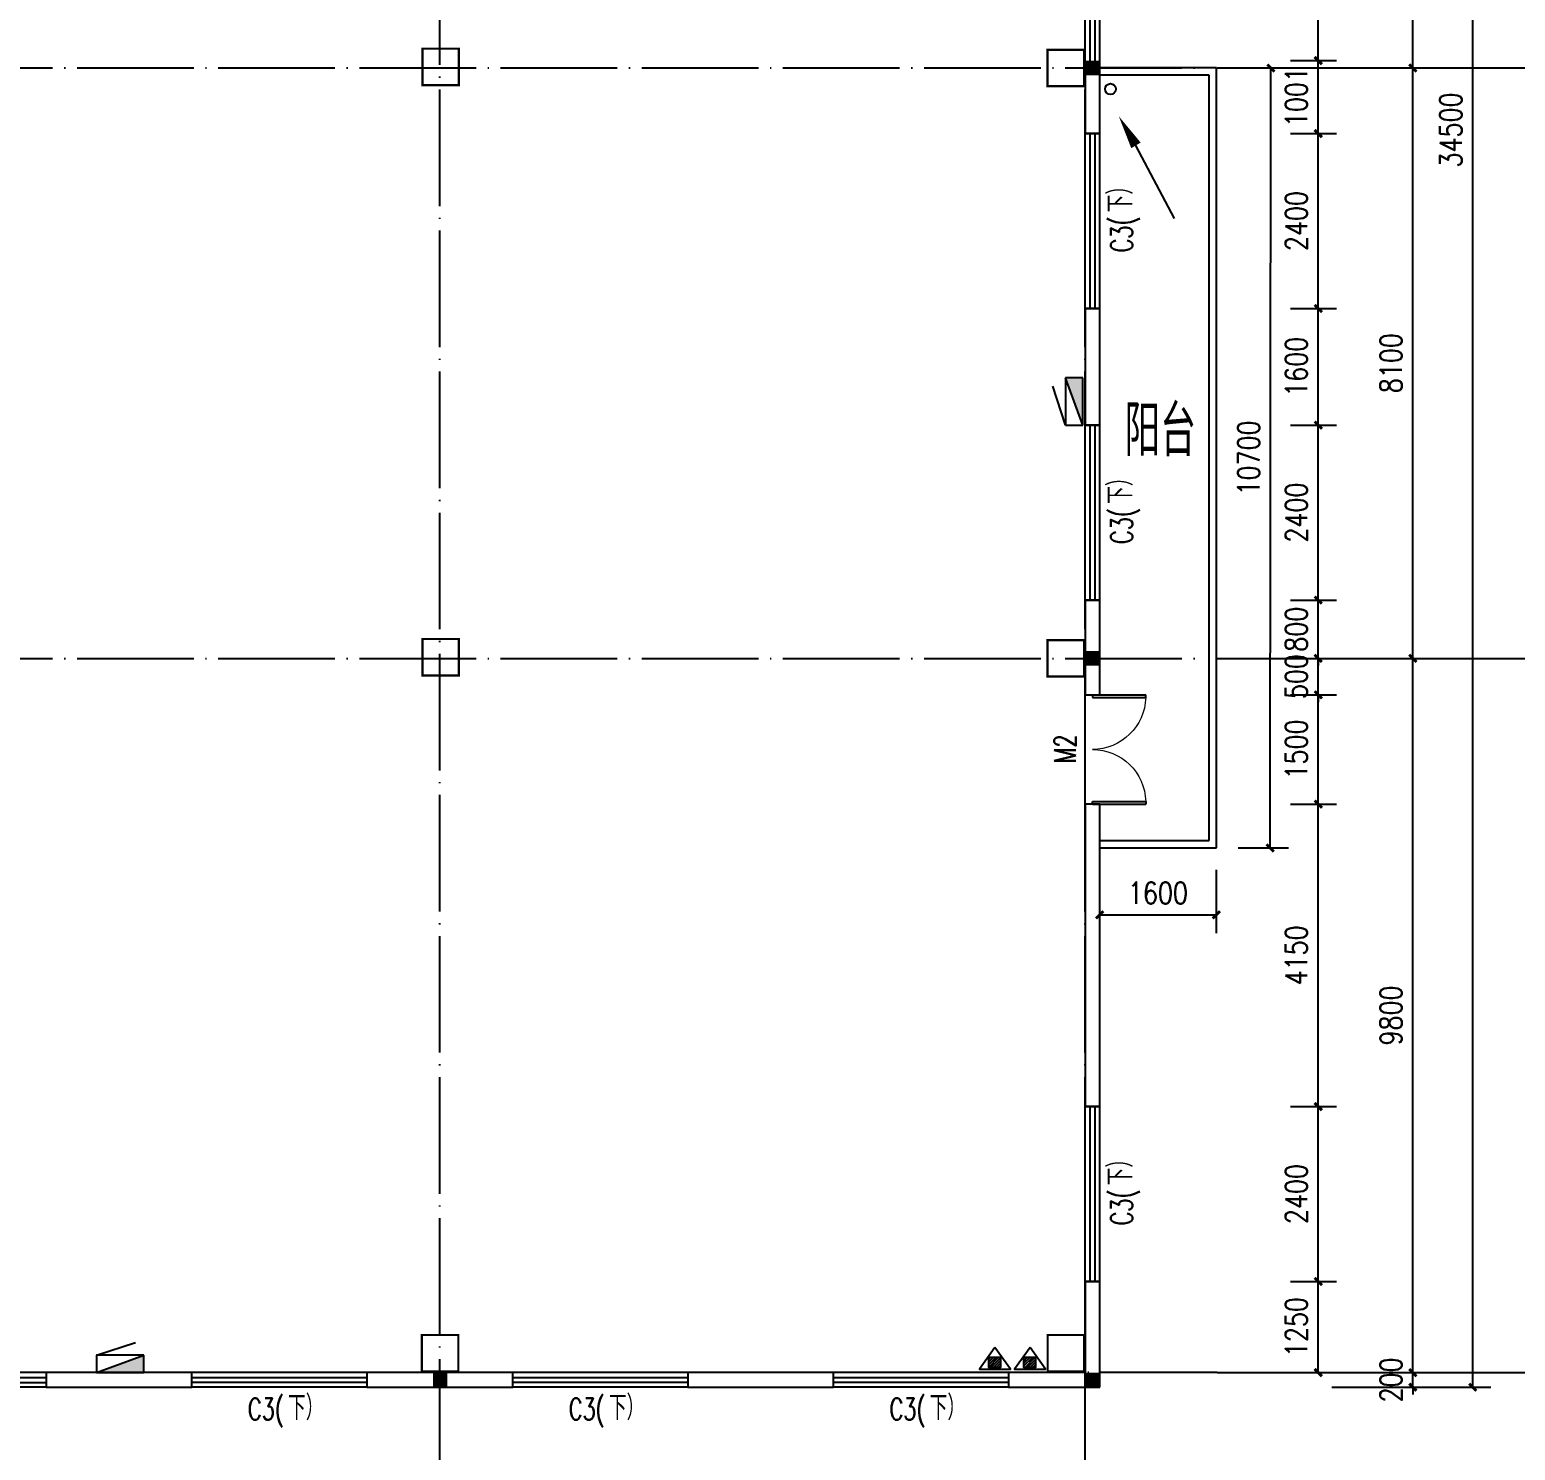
# Model space of a CAD drawing. Header units: millimetres. Extents: x 591771 to 1936534, y -622016 to 355666.
# Drawn here: x 646062 to 666436, y 112572 to 132063 of the extents above; entities that cross this region are included whole.
import ezdxf

# ---------------------------------------------------------------- set-up
doc = ezdxf.new("R2010")
doc.units = ezdxf.units.MM
doc.header["$LTSCALE"] = 80
doc.linetypes.add('DOTE', pattern=[2.42, 2, -0.2, 0.02, -0.2])
for name, color, linetype in [('\\M+5BDA8-\\M+5B3DF\\M+5B4E7', 3, 'Continuous'), ('\\M+5BDA8-\\M+5B4B0', 4, 'Continuous'), ('\\M+5BDA8-\\M+5C3C5', 4, 'Continuous'), ('\\M+5BDA8-\\M+5C3C5\\M+5B4B0\\M+5B1E0\\M+5BAC5', 7, 'Continuous'), ('\\M+5BDA8-\\M+5C7BD-\\M+5D7A9', 31, 'Continuous'), ('\\M+5BDA8-\\M+5D6E1', 17, 'DOTE'), ('\\M+5BDA8-\\M+5D6E1-\\M+5B1EA\\M+5D7A2', 3, 'Continuous'), ('\\M+5C1A2\\M+5C3E6\\M+5CFDF\\M+5CCF51', 7, 'Continuous'), ('\\M+5C1A2\\M+5C3E6\\M+5CFF4\\M+5CCF53', 252, 'Continuous'), ('DIM_LEAD', 3, 'Continuous'), ('EQUIP_\\M+5CFFB\\M+5BBF0\\M+5CBA8', 7, 'Continuous'), ('MHQ', 2, 'Continuous'), ('PUB_TEXT', 7, 'Continuous'), ('WALL', 31, 'Continuous')]:
    doc.layers.add(name, color=color, linetype=linetype)
doc.styles.add('_HZTXT', font='txt.shx', dxfattribs={"width": 0.8, "bigfont": 'hztxt.shx'})
doc.styles.add('A-WIN-LABEL', font='SIMPLEX', dxfattribs={"bigfont": 'GBCBIG'})
doc.styles.add('DIM_FONT', font='SIMPLEX.shx', dxfattribs={"width": 0.8})
doc.dimstyles.new('DIMN', dxfattribs={"dimtxt": 300, "dimasz": 100, "dimexe": 250, "dimexo": 300, "dimgap": 150, "dimtad": 1, "dimdec": 0, "dimzin": 0, "dimdsep": 46, "dimtxsty": 'DIM_FONT', "dimblk": 'ARCHTICK', "dimcen": 0.09, "dimclrt": 7, "dimazin": 2, "dimtfac": 1, "dimtdec": 0, "dimtix": 1, "dimtmove": 2, "dimatfit": 3, "dimldrblk": 'ARCHTICK', "dimfxl": 0, "dimtolj": 1, "dimtzin": 0, "dimarcsym": 0})

# ---------------------------------------------------------------- blocks, each defined once
blk = doc.blocks.new('A$C0A5937B2')
at = {"layer": 'MHQ'}
h = blk.add_hatch(dxfattribs=at)
h.set_pattern_fill('ANSI31', color=256, scale=10, style=0)
h.set_pattern_definition([(45, (9411.13, -1370.382), (-22.45064, 22.45064), [])])
h.paths.add_polyline_path([(363, 204), (162, 204), (162, 27), (363, 27)])
for points in [[(266, 371), (0, 0), (533, 0)], [(162, 204), (363, 204), (363, 27), (162, 27)]]:
    blk.add_lwpolyline(points, close=True, dxfattribs=at)
blk = doc.blocks.new('A$C152640FC')
at = {"layer": 'MHQ', "rotation": 270}
for p in [(0, 1135), (0, 533)]:
    blk.add_blockref('A$C0A5937B2', p, dxfattribs=at)
blk = doc.blocks.new('A$C56224EAA')
at = {"layer": 'MHQ', "xscale": 0.8, "yscale": 0.8, "zscale": 0.8, "rotation": 90}
blk.add_blockref('A$C152640FC', (908, 0), dxfattribs=at)
blk = doc.blocks.new('$TWTSYS$00000508')
for p, q in [((-0.5, 0.5), (0.324, 1.224)), ((-0.5, 0.5), (-0.5, -0.5)), ((-0.5, -0.5), (0.5, 0.5)), ((0.5, 0.5), (-0.5, 0.5)), ((0.5, -0.5), (0.5, 0.5)), ((-0.5, -0.5), (0.5, -0.5))]:
    blk.add_line(p, q)
blk.add_solid([(0.5, -0.5), (0.5, 0.5), (-0.5, -0.5)])
blk = doc.blocks.new('_ArchTick')
at = {"color": 0, "linetype": 'ByBlock', "const_width": 0.4}
blk.add_lwpolyline([(-0.5, -0.5), (0.5, 0.5)], dxfattribs=at)
blk = doc.blocks.new('*D375')
at = {"layer": '\\M+5BDA8-\\M+5B3DF\\M+5B4E7', "color": 0, "lineweight": -2, "transparency": 16777216}
for p, q in [((663353, 114888), (663984, 114888)), ((663734, 113638), (663734, 114888)), ((663353, 113638), (663984, 113638))]:
    blk.add_line(p, q, dxfattribs=at)
at = {"layer": 'Defpoints', "color": 0, "transparency": 16777216}
for p in [(663053, 114888), (663734, 114888), (663053, 113638)]:
    blk.add_point(p, dxfattribs=at)
at = {"layer": '\\M+5BDA8-\\M+5B3DF\\M+5B4E7', "color": 0, "lineweight": -2, "transparency": 16777216, "xscale": 100, "yscale": 100, "zscale": 100}
for p, rotation in [((663734, 114888), 90), ((663734, 113638), 270)]:
    blk.add_blockref('_ArchTick', p, dxfattribs=dict(at, rotation=rotation))
at = {"layer": '\\M+5BDA8-\\M+5B3DF\\M+5B4E7', "color": 7, "transparency": 16777216, "insert": (663434, 114263), "char_height": 300, "attachment_point": 5, "rotation": 90, "style": 'DIM_FONT'}
blk.add_mtext('\\A1;1250', dxfattribs=at)
blk = doc.blocks.new('*D376')
at = {"layer": '\\M+5BDA8-\\M+5B3DF\\M+5B4E7', "color": 0, "lineweight": -2, "transparency": 16777216}
for p, q in [((663353, 117288), (663984, 117288)), ((663734, 114888), (663734, 117288)), ((663353, 114888), (663984, 114888))]:
    blk.add_line(p, q, dxfattribs=at)
at = {"layer": 'Defpoints', "color": 0, "transparency": 16777216}
for p in [(663053, 117288), (663734, 117288), (663053, 114888)]:
    blk.add_point(p, dxfattribs=at)
at = {"layer": '\\M+5BDA8-\\M+5B3DF\\M+5B4E7', "color": 0, "lineweight": -2, "transparency": 16777216, "xscale": 100, "yscale": 100, "zscale": 100}
for p, rotation in [((663734, 117288), 90), ((663734, 114888), 270)]:
    blk.add_blockref('_ArchTick', p, dxfattribs=dict(at, rotation=rotation))
at = {"layer": '\\M+5BDA8-\\M+5B3DF\\M+5B4E7', "color": 7, "transparency": 16777216, "insert": (663434, 116088), "char_height": 300, "attachment_point": 5, "rotation": 90, "style": 'DIM_FONT'}
blk.add_mtext('\\A1;2400', dxfattribs=at)
blk = doc.blocks.new('*D377')
at = {"layer": '\\M+5BDA8-\\M+5B3DF\\M+5B4E7', "color": 0, "lineweight": -2, "transparency": 16777216}
for p, q in [((663353, 121438), (663984, 121438)), ((663734, 117288), (663734, 121438)), ((663353, 117288), (663984, 117288))]:
    blk.add_line(p, q, dxfattribs=at)
at = {"layer": 'Defpoints', "color": 0, "transparency": 16777216}
for p in [(663053, 121438), (663734, 121438), (663053, 117288)]:
    blk.add_point(p, dxfattribs=at)
at = {"layer": '\\M+5BDA8-\\M+5B3DF\\M+5B4E7', "color": 0, "lineweight": -2, "transparency": 16777216, "xscale": 100, "yscale": 100, "zscale": 100}
for p, rotation in [((663734, 121438), 90), ((663734, 117288), 270)]:
    blk.add_blockref('_ArchTick', p, dxfattribs=dict(at, rotation=rotation))
at = {"layer": '\\M+5BDA8-\\M+5B3DF\\M+5B4E7', "color": 7, "transparency": 16777216, "insert": (663434, 119363), "char_height": 300, "attachment_point": 5, "rotation": 90, "style": 'DIM_FONT'}
blk.add_mtext('\\A1;4150', dxfattribs=at)
blk = doc.blocks.new('*D378')
at = {"layer": '\\M+5BDA8-\\M+5B3DF\\M+5B4E7', "color": 0, "lineweight": -2, "transparency": 16777216}
for p, q in [((663353, 122938), (663984, 122938)), ((663734, 121438), (663734, 122938)), ((663353, 121438), (663984, 121438))]:
    blk.add_line(p, q, dxfattribs=at)
at = {"layer": 'Defpoints', "color": 0, "transparency": 16777216}
for p in [(663053, 122938), (663734, 122938), (663053, 121438)]:
    blk.add_point(p, dxfattribs=at)
at = {"layer": '\\M+5BDA8-\\M+5B3DF\\M+5B4E7', "color": 0, "lineweight": -2, "transparency": 16777216, "xscale": 100, "yscale": 100, "zscale": 100}
for p, rotation in [((663734, 122938), 90), ((663734, 121438), 270)]:
    blk.add_blockref('_ArchTick', p, dxfattribs=dict(at, rotation=rotation))
at = {"layer": '\\M+5BDA8-\\M+5B3DF\\M+5B4E7', "color": 7, "transparency": 16777216, "insert": (663434, 122188), "char_height": 300, "attachment_point": 5, "rotation": 90, "style": 'DIM_FONT'}
blk.add_mtext('\\A1;1500', dxfattribs=at)
blk = doc.blocks.new('*D379')
at = {"layer": '\\M+5BDA8-\\M+5B3DF\\M+5B4E7', "color": 0, "lineweight": -2, "transparency": 16777216}
for p, q in [((663734, 123438), (663734, 123538)), ((663353, 123438), (663984, 123438)), ((663734, 122938), (663734, 123438)), ((663353, 122938), (663984, 122938)), ((663734, 122938), (663734, 122838))]:
    blk.add_line(p, q, dxfattribs=at)
at = {"layer": 'Defpoints', "color": 0, "transparency": 16777216}
for p in [(663053, 123438), (663734, 123438), (663053, 122938)]:
    blk.add_point(p, dxfattribs=at)
at = {"layer": '\\M+5BDA8-\\M+5B3DF\\M+5B4E7', "color": 0, "lineweight": -2, "transparency": 16777216, "xscale": 100, "yscale": 100, "zscale": 100}
for p, rotation in [((663734, 123438), 270), ((663734, 122938), 90)]:
    blk.add_blockref('_ArchTick', p, dxfattribs=dict(at, rotation=rotation))
at = {"layer": '\\M+5BDA8-\\M+5B3DF\\M+5B4E7', "color": 7, "transparency": 16777216, "insert": (663434, 123188), "char_height": 300, "attachment_point": 5, "rotation": 90, "style": 'DIM_FONT'}
blk.add_mtext('\\A1;500', dxfattribs=at)
blk = doc.blocks.new('*D380')
at = {"layer": '\\M+5BDA8-\\M+5B3DF\\M+5B4E7', "color": 0, "lineweight": -2, "transparency": 16777216}
for p, q in [((663734, 124238), (663734, 124338)), ((663353, 124238), (663984, 124238)), ((663734, 123438), (663734, 124238)), ((663353, 123438), (663984, 123438)), ((663734, 123438), (663734, 123338))]:
    blk.add_line(p, q, dxfattribs=at)
at = {"layer": 'Defpoints', "color": 0, "transparency": 16777216}
for p in [(663053, 124238), (663734, 124238), (663053, 123438)]:
    blk.add_point(p, dxfattribs=at)
at = {"layer": '\\M+5BDA8-\\M+5B3DF\\M+5B4E7', "color": 0, "lineweight": -2, "transparency": 16777216, "xscale": 100, "yscale": 100, "zscale": 100}
for p, rotation in [((663734, 124238), 270), ((663734, 123438), 90)]:
    blk.add_blockref('_ArchTick', p, dxfattribs=dict(at, rotation=rotation))
at = {"layer": '\\M+5BDA8-\\M+5B3DF\\M+5B4E7', "color": 7, "transparency": 16777216, "insert": (663434, 123838), "char_height": 300, "attachment_point": 5, "rotation": 90, "style": 'DIM_FONT'}
blk.add_mtext('\\A1;800', dxfattribs=at)
blk = doc.blocks.new('*D381')
at = {"layer": '\\M+5BDA8-\\M+5B3DF\\M+5B4E7', "color": 0, "lineweight": -2, "transparency": 16777216}
for p, q in [((663353, 126638), (663984, 126638)), ((663734, 124238), (663734, 126638)), ((663353, 124238), (663984, 124238))]:
    blk.add_line(p, q, dxfattribs=at)
at = {"layer": 'Defpoints', "color": 0, "transparency": 16777216}
for p in [(663053, 126638), (663734, 126638), (663053, 124238)]:
    blk.add_point(p, dxfattribs=at)
at = {"layer": '\\M+5BDA8-\\M+5B3DF\\M+5B4E7', "color": 0, "lineweight": -2, "transparency": 16777216, "xscale": 100, "yscale": 100, "zscale": 100}
for p, rotation in [((663734, 126638), 90), ((663734, 124238), 270)]:
    blk.add_blockref('_ArchTick', p, dxfattribs=dict(at, rotation=rotation))
at = {"layer": '\\M+5BDA8-\\M+5B3DF\\M+5B4E7', "color": 7, "transparency": 16777216, "insert": (663434, 125438), "char_height": 300, "attachment_point": 5, "rotation": 90, "style": 'DIM_FONT'}
blk.add_mtext('\\A1;2400', dxfattribs=at)
blk = doc.blocks.new('*D382')
at = {"layer": '\\M+5BDA8-\\M+5B3DF\\M+5B4E7', "color": 0, "lineweight": -2, "transparency": 16777216}
for p, q in [((663353, 128238), (663984, 128238)), ((663734, 126638), (663734, 128238)), ((663353, 126638), (663984, 126638))]:
    blk.add_line(p, q, dxfattribs=at)
at = {"layer": 'Defpoints', "color": 0, "transparency": 16777216}
for p in [(663053, 128238), (663734, 128238), (663053, 126638)]:
    blk.add_point(p, dxfattribs=at)
at = {"layer": '\\M+5BDA8-\\M+5B3DF\\M+5B4E7', "color": 0, "lineweight": -2, "transparency": 16777216, "xscale": 100, "yscale": 100, "zscale": 100}
for p, rotation in [((663734, 128238), 90), ((663734, 126638), 270)]:
    blk.add_blockref('_ArchTick', p, dxfattribs=dict(at, rotation=rotation))
at = {"layer": '\\M+5BDA8-\\M+5B3DF\\M+5B4E7', "color": 7, "transparency": 16777216, "insert": (663434, 127438), "char_height": 300, "attachment_point": 5, "rotation": 90, "style": 'DIM_FONT'}
blk.add_mtext('\\A1;1600', dxfattribs=at)
blk = doc.blocks.new('*D383')
at = {"layer": '\\M+5BDA8-\\M+5B3DF\\M+5B4E7', "color": 0, "lineweight": -2, "transparency": 16777216}
for p, q in [((663353, 130638), (663984, 130638)), ((663734, 128238), (663734, 130638)), ((663353, 128238), (663984, 128238))]:
    blk.add_line(p, q, dxfattribs=at)
at = {"layer": 'Defpoints', "color": 0, "transparency": 16777216}
for p in [(663053, 130638), (663734, 130638), (663053, 128238)]:
    blk.add_point(p, dxfattribs=at)
at = {"layer": '\\M+5BDA8-\\M+5B3DF\\M+5B4E7', "color": 0, "lineweight": -2, "transparency": 16777216, "xscale": 100, "yscale": 100, "zscale": 100}
for p, rotation in [((663734, 130638), 90), ((663734, 128238), 270)]:
    blk.add_blockref('_ArchTick', p, dxfattribs=dict(at, rotation=rotation))
at = {"layer": '\\M+5BDA8-\\M+5B3DF\\M+5B4E7', "color": 7, "transparency": 16777216, "insert": (663434, 129438), "char_height": 300, "attachment_point": 5, "rotation": 90, "style": 'DIM_FONT'}
blk.add_mtext('\\A1;2400', dxfattribs=at)
blk = doc.blocks.new('*D384')
at = {"layer": '\\M+5BDA8-\\M+5B3DF\\M+5B4E7', "color": 0, "lineweight": -2, "transparency": 16777216}
for p, q in [((663353, 131639), (663984, 131639)), ((663734, 130638), (663734, 131639)), ((663353, 130638), (663984, 130638))]:
    blk.add_line(p, q, dxfattribs=at)
at = {"layer": 'Defpoints', "color": 0, "transparency": 16777216}
for p in [(663053, 131639), (663734, 131639), (663053, 130638)]:
    blk.add_point(p, dxfattribs=at)
at = {"layer": '\\M+5BDA8-\\M+5B3DF\\M+5B4E7', "color": 0, "lineweight": -2, "transparency": 16777216, "xscale": 100, "yscale": 100, "zscale": 100}
for p, rotation in [((663734, 131639), 90), ((663734, 130638), 270)]:
    blk.add_blockref('_ArchTick', p, dxfattribs=dict(at, rotation=rotation))
at = {"layer": '\\M+5BDA8-\\M+5B3DF\\M+5B4E7', "color": 7, "transparency": 16777216, "insert": (663434, 131139), "char_height": 300, "attachment_point": 5, "rotation": 90, "style": 'DIM_FONT'}
blk.add_mtext('\\A1;1001', dxfattribs=at)
blk = doc.blocks.new('*D385')
at = {"layer": '\\M+5BDA8-\\M+5B3DF\\M+5B4E7', "color": 0, "lineweight": -2, "transparency": 16777216}
for p, q in [((663353, 133643), (663984, 133643)), ((663734, 131639), (663734, 133643)), ((663353, 131639), (663984, 131639))]:
    blk.add_line(p, q, dxfattribs=at)
at = {"layer": 'Defpoints', "color": 0, "transparency": 16777216}
for p in [(663053, 133643), (663734, 133643), (663053, 131639)]:
    blk.add_point(p, dxfattribs=at)
at = {"layer": '\\M+5BDA8-\\M+5B3DF\\M+5B4E7', "color": 0, "lineweight": -2, "transparency": 16777216, "xscale": 100, "yscale": 100, "zscale": 100}
for p, rotation in [((663734, 133643), 90), ((663734, 131639), 270)]:
    blk.add_blockref('_ArchTick', p, dxfattribs=dict(at, rotation=rotation))
at = {"layer": '\\M+5BDA8-\\M+5B3DF\\M+5B4E7', "color": 7, "transparency": 16777216, "insert": (663434, 132641), "char_height": 300, "attachment_point": 5, "rotation": 90, "style": 'DIM_FONT'}
blk.add_mtext('\\A1;2004', dxfattribs=at)
blk = doc.blocks.new('*D535')
at = {"layer": '\\M+5BDA8-\\M+5B3DF\\M+5B4E7', "color": 0, "lineweight": -2, "transparency": 16777216}
for p, q in [((662648, 131538), (663335, 131537)), ((663074, 120837), (663085, 131537)), ((662636, 120838), (663324, 120837))]:
    blk.add_line(p, q, dxfattribs=at)
at = {"layer": 'Defpoints', "color": 0, "transparency": 16777216}
for p in [(662348, 131538), (663085, 131537), (662336, 120838)]:
    blk.add_point(p, dxfattribs=at)
at = {"layer": '\\M+5BDA8-\\M+5B3DF\\M+5B4E7', "color": 0, "lineweight": -2, "transparency": 16777216, "xscale": 100, "yscale": 100, "zscale": 100}
for p, rotation in [((663085, 131537), 89.93900560212707), ((663074, 120837), 269.9390056021271)]:
    blk.add_blockref('_ArchTick', p, dxfattribs=dict(at, rotation=rotation))
at = {"layer": '\\M+5BDA8-\\M+5B3DF\\M+5B4E7', "color": 7, "transparency": 16777216, "insert": (662779, 126188), "char_height": 300, "attachment_point": 5, "rotation": 89.939, "style": 'DIM_FONT'}
blk.add_mtext('\\A1;10700', dxfattribs=at)
blk = doc.blocks.new('*D536')
at = {"layer": '\\M+5BDA8-\\M+5B3DF\\M+5B4E7', "color": 0, "lineweight": -2, "transparency": 16777216}
for p, q in [((660736, 120538), (660736, 119669)), ((662336, 120538), (662336, 119669)), ((660736, 119919), (662336, 119919))]:
    blk.add_line(p, q, dxfattribs=at)
at = {"layer": 'Defpoints', "color": 0, "transparency": 16777216}
for p in [(660736, 120838), (662336, 120838), (662336, 119919)]:
    blk.add_point(p, dxfattribs=at)
at = {"layer": '\\M+5BDA8-\\M+5B3DF\\M+5B4E7', "color": 0, "lineweight": -2, "transparency": 16777216, "xscale": 100, "yscale": 100, "zscale": 100, "rotation": 180}
blk.add_blockref('_ArchTick', (660736, 119919), dxfattribs=at)
at = {"layer": '\\M+5BDA8-\\M+5B3DF\\M+5B4E7', "color": 0, "lineweight": -2, "transparency": 16777216, "xscale": 100, "yscale": 100, "zscale": 100}
blk.add_blockref('_ArchTick', (662336, 119919), dxfattribs=at)
at = {"layer": '\\M+5BDA8-\\M+5B3DF\\M+5B4E7', "color": 7, "transparency": 16777216, "insert": (661536, 120219), "char_height": 300, "attachment_point": 5, "style": 'DIM_FONT'}
blk.add_mtext('\\A1;1600', dxfattribs=at)
blk = doc.blocks.new('*D575')
at = {"layer": '\\M+5BDA8-\\M+5B3DF\\M+5B4E7', "color": 0, "lineweight": -2, "transparency": 16777216}
for p, q in [((665031, 113638), (665031, 113738)), ((663918, 113638), (665281, 113638)), ((665031, 113438), (665031, 113638)), ((663918, 113438), (665281, 113438)), ((665031, 113438), (665031, 113338))]:
    blk.add_line(p, q, dxfattribs=at)
at = {"layer": 'Defpoints', "color": 0, "transparency": 16777216}
for p in [(663618, 113638), (665031, 113638), (663618, 113438)]:
    blk.add_point(p, dxfattribs=at)
at = {"layer": '\\M+5BDA8-\\M+5B3DF\\M+5B4E7', "color": 0, "lineweight": -2, "transparency": 16777216, "xscale": 100, "yscale": 100, "zscale": 100}
for p, rotation in [((665031, 113638), 270), ((665031, 113438), 90)]:
    blk.add_blockref('_ArchTick', p, dxfattribs=dict(at, rotation=rotation))
at = {"layer": '\\M+5BDA8-\\M+5B3DF\\M+5B4E7', "color": 7, "transparency": 16777216, "insert": (664731, 113538), "char_height": 300, "attachment_point": 5, "rotation": 90, "style": 'DIM_FONT'}
blk.add_mtext('\\A1;200', dxfattribs=at)
blk = doc.blocks.new('*D576')
at = {"layer": '\\M+5BDA8-\\M+5D6E1-\\M+5B1EA\\M+5D7A2', "color": 0, "lineweight": -2, "transparency": 16777216}
for p, q in [((664349, 147938), (666103, 147938)), ((665853, 113438), (665853, 147938)), ((664349, 113438), (666103, 113438))]:
    blk.add_line(p, q, dxfattribs=at)
at = {"layer": 'Defpoints', "color": 0, "transparency": 16777216}
for p in [(664049, 147938), (665853, 147938), (664049, 113438)]:
    blk.add_point(p, dxfattribs=at)
at = {"layer": '\\M+5BDA8-\\M+5D6E1-\\M+5B1EA\\M+5D7A2', "color": 0, "lineweight": -2, "transparency": 16777216, "xscale": 100, "yscale": 100, "zscale": 100}
for p, rotation in [((665853, 147938), 90), ((665853, 113438), 270)]:
    blk.add_blockref('_ArchTick', p, dxfattribs=dict(at, rotation=rotation))
at = {"layer": '\\M+5BDA8-\\M+5D6E1-\\M+5B1EA\\M+5D7A2', "color": 7, "transparency": 16777216, "insert": (665553, 130688), "char_height": 300, "attachment_point": 5, "rotation": 90, "style": 'DIM_FONT'}
blk.add_mtext('\\A1;34500', dxfattribs=at)
blk = doc.blocks.new('*D577')
at = {"layer": '\\M+5BDA8-\\M+5D6E1-\\M+5B1EA\\M+5D7A2', "color": 0, "lineweight": -2, "transparency": 16777216}
for p, q in [((662348, 123438), (665281, 123438)), ((665031, 113638), (665031, 123438)), ((662348, 113638), (665281, 113638))]:
    blk.add_line(p, q, dxfattribs=at)
at = {"layer": 'Defpoints', "color": 0, "transparency": 16777216}
for p in [(662048, 123438), (665031, 123438), (662048, 113638)]:
    blk.add_point(p, dxfattribs=at)
at = {"layer": '\\M+5BDA8-\\M+5D6E1-\\M+5B1EA\\M+5D7A2', "color": 0, "lineweight": -2, "transparency": 16777216, "xscale": 100, "yscale": 100, "zscale": 100}
for p, rotation in [((665031, 123438), 90), ((665031, 113638), 270)]:
    blk.add_blockref('_ArchTick', p, dxfattribs=dict(at, rotation=rotation))
at = {"layer": '\\M+5BDA8-\\M+5D6E1-\\M+5B1EA\\M+5D7A2', "color": 7, "transparency": 16777216, "insert": (664731, 118538), "char_height": 300, "attachment_point": 5, "rotation": 90, "style": 'DIM_FONT'}
blk.add_mtext('\\A1;9800', dxfattribs=at)
blk = doc.blocks.new('*D578')
at = {"layer": '\\M+5BDA8-\\M+5D6E1-\\M+5B1EA\\M+5D7A2', "color": 0, "lineweight": -2, "transparency": 16777216}
for p, q in [((662348, 131538), (665281, 131538)), ((665031, 123438), (665031, 131538)), ((662348, 123438), (665281, 123438))]:
    blk.add_line(p, q, dxfattribs=at)
at = {"layer": 'Defpoints', "color": 0, "transparency": 16777216}
for p in [(662048, 131538), (665031, 131538), (662048, 123438)]:
    blk.add_point(p, dxfattribs=at)
at = {"layer": '\\M+5BDA8-\\M+5D6E1-\\M+5B1EA\\M+5D7A2', "color": 0, "lineweight": -2, "transparency": 16777216, "xscale": 100, "yscale": 100, "zscale": 100}
for p, rotation in [((665031, 131538), 90), ((665031, 123438), 270)]:
    blk.add_blockref('_ArchTick', p, dxfattribs=dict(at, rotation=rotation))
at = {"layer": '\\M+5BDA8-\\M+5D6E1-\\M+5B1EA\\M+5D7A2', "color": 7, "transparency": 16777216, "insert": (664731, 127488), "char_height": 300, "attachment_point": 5, "rotation": 90, "style": 'DIM_FONT'}
blk.add_mtext('\\A1;8100', dxfattribs=at)
blk = doc.blocks.new('*D579')
at = {"layer": '\\M+5BDA8-\\M+5D6E1-\\M+5B1EA\\M+5D7A2', "color": 0, "lineweight": -2, "transparency": 16777216}
for p, q in [((662348, 140438), (665281, 140438)), ((665031, 131538), (665031, 140438)), ((662348, 131538), (665281, 131538))]:
    blk.add_line(p, q, dxfattribs=at)
at = {"layer": 'Defpoints', "color": 0, "transparency": 16777216}
for p in [(662048, 140438), (665031, 140438), (662048, 131538)]:
    blk.add_point(p, dxfattribs=at)
at = {"layer": '\\M+5BDA8-\\M+5D6E1-\\M+5B1EA\\M+5D7A2', "color": 0, "lineweight": -2, "transparency": 16777216, "xscale": 100, "yscale": 100, "zscale": 100}
for p, rotation in [((665031, 140438), 90), ((665031, 131538), 270)]:
    blk.add_blockref('_ArchTick', p, dxfattribs=dict(at, rotation=rotation))
at = {"layer": '\\M+5BDA8-\\M+5D6E1-\\M+5B1EA\\M+5D7A2', "color": 7, "transparency": 16777216, "insert": (664731, 135988), "char_height": 300, "attachment_point": 5, "rotation": 90, "style": 'DIM_FONT'}
blk.add_mtext('\\A1;8900', dxfattribs=at)
blk = doc.blocks.new('\\M+5B6FE\\M+5CEAC\\M+5B4B0\\M+5BFE2$\\M+5CFB5\\M+5CDB3\\M+5CDBC\\M+5BFE2$00000001')
at = {"color": 0}
for points in [[(-0.5, 0.5), (-0.5, -0.5)], [(-0.5, 0.5), (0.5, 0.5)], [(0.5, -0.5), (0.5, 0.5)], [(0.5, 0.1667), (-0.5, 0.1667)], [(0.5, -0.1667), (-0.5, -0.1667)], [(-0.5, -0.5), (0.5, -0.5)]]:
    blk.add_lwpolyline(points, dxfattribs=at)
blk = doc.blocks.new('\\M+5B6FE\\M+5CEAC\\M+5C3C5\\M+5BFE2$\\M+5CFB5\\M+5CDB3\\M+5CDBC\\M+5BFE2$00000108')
for p, q in [((-0.5, 0), (-0.5, 0.4875)), ((-0.475, 0.4875), (-0.5, 0.4875)), ((-0.475, 0), (-0.475, 0.4875)), ((0.475, 0), (0.475, 0.4875)), ((0.475, 0.4875), (0.5, 0.4875)), ((0.5, 0), (0.5, 0.4875)), ((-0.5, 0), (-0.475, 0)), ((0.5, 0), (0.475, 0))]:
    blk.add_line(p, q)
at = {"lineweight": 13}
for centre, start, end in [((-0.4875, 0), 0, 88.53072), ((0.4875, 0), 91.46928, 180)]:
    blk.add_arc(centre, 0.4875, start, end, dxfattribs=at)

msp = doc.modelspace()

# ---------------------------------------------------------------- hatches: boundary and pattern name
at = {"layer": '\\M+5C1A2\\M+5C3E6\\M+5CFF4\\M+5CCF53'}
for points in [[(660536.3, 131438.2), (660736.3, 131438.2), (660736.3, 131638.2), (660536.3, 131638.2)], [(660536.3, 123338.2), (660736.3, 123338.2), (660736.3, 123538.2), (660536.3, 123538.2)], [(651591, 113438.6), (651791, 113438.6), (651791, 113638.6), (651591, 113638.6)], [(660537, 113437.7), (660737, 113437.7), (660737, 113637.7), (660537, 113637.7)]]:
    msp.add_hatch(color=256, dxfattribs=at).paths.add_polyline_path(points)

# ---------------------------------------------------------------- linework, layer by layer
at = {"layer": '\\M+5BDA8-\\M+5C7BD-\\M+5D7A9'}
for p, q in [((660736.3, 131542.6), (660536.3, 131542.6)), ((660536.3, 131542.6), (660536.3, 131538.2)), ((660536.3, 131538.2), (660536.3, 130638.2)), ((660736.3, 131538.2), (660736.3, 131542.6)), ((660736.3, 130638.2), (660736.3, 131538.2)), ((660536.3, 130638.2), (660736.3, 130638.2)), ((660536.3, 128238.2), (660536.3, 126638.2)), ((660736.3, 128238.2), (660536.3, 128238.2)), ((660736.3, 126638.2), (660736.3, 128238.2)), ((660536.3, 126638.2), (660736.3, 126638.2)), ((660736.3, 124238.2), (660536.3, 124238.2)), ((660536.3, 124238.2), (660536.3, 123438.2)), ((660736.3, 123438.2), (660736.3, 124238.2)), ((660536.3, 123438.2), (660536.3, 122938.2)), ((660736.3, 122938.2), (660736.3, 123438.2)), ((660536.3, 122938.2), (660736.3, 122938.2)), ((660736.3, 121438.2), (660536.3, 121438.2)), ((660536.3, 121438.2), (660536.3, 120138.2)), ((660736.3, 120138.2), (660736.3, 121438.2)), ((660536.3, 120138.2), (660536.3, 117288.1)), ((660736.3, 117288.1), (660736.3, 120138.2)), ((660536.3, 117288.1), (660736.3, 117288.1)), ((660736.3, 114888.1), (660536.3, 114888.1)), ((660536.3, 114888.1), (660536.3, 113638.2)), ((660736.3, 113438.1), (660736.3, 114888.1)), ((648285.9, 113638.1), (646285.9, 113638.1)), ((646285.9, 113638.1), (646285.9, 113438.1)), ((648285.9, 113438.1), (648285.9, 113638.1)), ((651690.3, 113638.2), (650685.9, 113638.2)), ((650685.9, 113638.2), (650685.9, 113438.2)), ((652685.9, 113639.6), (651690.3, 113639.8)), ((652685.9, 113439.6), (652685.9, 113639.6)), ((657085.9, 113638.8), (655085.9, 113639.2)), ((655085.9, 113639.2), (655085.9, 113439.2)), ((657085.9, 113438.8), (657085.9, 113638.8)), ((660536.3, 113638.2), (659485.9, 113638.4)), ((659485.9, 113638.4), (659485.9, 113438.4)), ((646285.9, 113438.1), (648285.9, 113438.1)), ((650685.9, 113438.2), (651690.3, 113438.2)), ((651690.2, 113439.8), (652685.9, 113439.6)), ((655085.9, 113439.2), (657085.9, 113438.8)), ((659485.9, 113438.4), (660736.3, 113438.1))]:
    msp.add_line(p, q, dxfattribs=at)
at = {"layer": '\\M+5BDA8-\\M+5D6E1', "ltscale": 10}
for p, q in [((651685.9, 112220.5), (651685.9, 150092.6)), ((660536.3, 112220.5), (660536.3, 150092.6)), ((604119.3, 131538.2), (662047.7, 131538.2)), ((604119.3, 123438.2), (662047.7, 123438.2)), ((662347.7, 113638.2), (604119.3, 113638.2))]:
    msp.add_line(p, q, dxfattribs=at)
at = {"layer": '\\M+5BDA8-\\M+5D6E1-\\M+5B1EA\\M+5D7A2'}
for p, q in [((663506.5, 131538.2), (667506.5, 131538.2)), ((663506.5, 123438.2), (667506.5, 123438.2)), ((663506.5, 113638.2), (667506.5, 113638.2))]:
    msp.add_line(p, q, dxfattribs=at)
at = {"layer": '\\M+5C1A2\\M+5C3E6\\M+5CFDF\\M+5CCF51'}
for p, q in [((662336.3, 131538.2), (660736.3, 131538.2)), ((662236.3, 131438.2), (660736.3, 131438.2)), ((662236.3, 120938.2), (662236.3, 131438.2)), ((662336.3, 120838.2), (662336.3, 131538.2)), ((660536.3, 121438.2), (660536.3, 122938.2)), ((660736.3, 120938.2), (662236.3, 120938.2)), ((660736.3, 120838.2), (662336.3, 120838.2))]:
    msp.add_line(p, q, dxfattribs=at)
at = {"layer": '\\M+5C1A2\\M+5C3E6\\M+5CFF4\\M+5CCF53', "const_width": 30}
for points in [[(651447.8, 131803.1), (651947.8, 131803.1), (651947.8, 131303.1), (651447.8, 131303.1), (651447.8, 131803.1)], [(660021.3, 131788.1), (660521.3, 131788.1), (660521.3, 131288.1), (660021.3, 131288.1), (660021.3, 131788.1)], [(651447.8, 123703.1), (651947.8, 123703.1), (651947.8, 123203.1), (651447.8, 123203.1), (651447.8, 123703.1)], [(660021.3, 123688.1), (660521.3, 123688.1), (660521.3, 123188.1), (660021.3, 123188.1), (660021.3, 123688.1)], [(651441, 114154.2), (651941, 114154.2), (651941, 113654.2), (651441, 113654.2), (651441, 114154.2)], [(660022.3, 114153.3), (660522.3, 114153.3), (660522.3, 113653.3), (660022.3, 113653.3), (660022.3, 114153.3)]]:
    msp.add_lwpolyline(points, dxfattribs=at)
at = {"layer": 'DIM_LEAD'}
msp.add_line((661761.7, 129472.9), (661233.7, 130476.8), dxfattribs=at)
msp.add_lwpolyline([(661233.7, 130476.8, 150, 0, 0), (660999, 130874.5, 0, 0, 0)], format="xyseb", dxfattribs=at)
msp.add_circle((660884.4, 131248.8), 74.4, dxfattribs=at)

# ---------------------------------------------------------------- block references
at = {"layer": '\\M+5BDA8-\\M+5B4B0'}
for p, xscale, yscale, zscale, rotation in [((660636.3, 132592.6), -2100, -200, 200, 269.9999999941269), ((660636.3, 129438.2), -2400, -200, 200, 270.0000000000008), ((660636.3, 125438.2), -2400, -200, 200, 270.0000000000008), ((660636.3, 116088.1), 2400, 199.9999999999998, 199.9999999999998, 89.99988339271859), ((645085.9, 113538.1), -2400, 200, 200, 0.0003588734721411694), ((649485.9, 113538.2), -2400, 200, 200, 0.0003588734721411694), ((653885.9, 113539.4), -2400, 200, 200, 359.9895020344701), ((658285.9, 113538.6), -2400, 200, 200, 359.9895020344701)]:
    msp.add_blockref('\\M+5B6FE\\M+5CEAC\\M+5B4B0\\M+5BFE2$\\M+5CFB5\\M+5CDB3\\M+5CDBC\\M+5BFE2$00000001', p, dxfattribs=dict(at, xscale=xscale, yscale=yscale, zscale=zscale, rotation=rotation))
at = {"layer": '\\M+5BDA8-\\M+5C3C5'}
ref = msp.add_blockref('\\M+5B6FE\\M+5CEAC\\M+5C3C5\\M+5BFE2$\\M+5CFB5\\M+5CDB3\\M+5CDBC\\M+5BFE2$00000108', (660636.3, 122188.2), dxfattribs=dict(at, xscale=-1500, yscale=1500, zscale=200, rotation=269.9999999855833))
ref.add_attrib('A', 'M2', (660410, 121998.2), dxfattribs={"layer": '\\M+5BDA8-\\M+5C3C5\\M+5B4B0\\M+5B1E0\\M+5BAC5', "height": 297.5, "rotation": 90, "style": 'A-WIN-LABEL', "width": 0.705882})
at = {"layer": 'EQUIP_\\M+5CFFB\\M+5BBF0\\M+5CBA8', "xscale": 650, "yscale": 240, "zscale": 650, "rotation": 89.99968831525021}
msp.add_blockref('$TWTSYS$00000508', (660386.5, 126963.2), dxfattribs=at)
at = {"layer": 'EQUIP_\\M+5CFFB\\M+5BBF0\\M+5CBA8', "xscale": 650, "yscale": 240, "zscale": 650}
msp.add_blockref('$TWTSYS$00000508', (647301, 113758.2), dxfattribs=at)
at = {"layer": 'WALL'}
msp.add_blockref('A$C56224EAA', (659086.3, 113686.7), dxfattribs=at)

# ---------------------------------------------------------------- texts
at = {"layer": '\\M+5BDA8-\\M+5C3C5\\M+5B4B0\\M+5B1E0\\M+5BAC5', "style": 'A-WIN-LABEL'}
for rotation, p in [(90, (661186.3, 129557.3)), (90, (661186.3, 125557.3)), (89.99988, (661186.3, 116207.2)), (0.00036, (649605.1, 112988.2)), (359.9895, (654005, 112989.4)), (359.9895, (658404.9, 112988.6))]:
    msp.add_text('下）', height=337.59, rotation=rotation, dxfattribs=at).set_placement(p)
at = {"layer": '\\M+5BDA8-\\M+5C3C5\\M+5B4B0\\M+5B1E0\\M+5BAC5', "style": 'A-WIN-LABEL', "width": 0.705882}
for rotation, p in [(90, (661186.3, 129007.3)), (90, (661186.3, 125007.3)), (89.99988, (661186.3, 115657.2)), (0.00036, (649055.1, 112988.1)), (359.9895, (653455, 112989.5)), (359.9895, (657854.9, 112988.7))]:
    msp.add_text('C3(', height=297.5, rotation=rotation, dxfattribs=at).set_placement(p)
at = {"layer": 'PUB_TEXT', "lineweight": 25, "style": '_HZTXT', "width": 0.7}
msp.add_text('阳台', height=700, dxfattribs=at).set_placement((661077.3, 126211.1))

# ---------------------------------------------------------------- dimensions: what is measured, and where the dimension line sits
at = {"layer": '\\M+5BDA8-\\M+5B3DF\\M+5B4E7'}
for p1, p2, distance, picture, middle in [((663052.8, 131638.9), (663052.8, 133642.6), -681.4, '*D385', (663434.2, 132640.8)), ((663052.8, 130638.2), (663052.8, 131638.9), -681.4, '*D384', (663434.2, 131138.5)), ((662336.3, 120838.2), (662347.7, 131538.2), -737.4, '*D535', (662779.4, 126187.7)), ((663052.8, 128238.2), (663052.8, 130638.2), -681.4, '*D383', (663434.2, 129438.2)), ((663052.8, 126638.2), (663052.8, 128238.2), -681.4, '*D382', (663434.2, 127438.2)), ((663052.8, 124238.2), (663052.8, 126638.2), -681.4, '*D381', (663434.2, 125438.2)), ((663052.8, 123438.2), (663052.8, 124238.2), -681.4, '*D380', (663434.2, 123838.2)), ((663052.8, 122938.2), (663052.8, 123438.2), -681.4, '*D379', (663434.2, 123188.2)), ((663052.8, 121438.2), (663052.8, 122938.2), -681.4, '*D378', (663434.2, 122188.2)), ((663052.8, 117288.1), (663052.8, 121438.2), -681.4, '*D377', (663434.2, 119363.1)), ((660736.3, 120838.2), (662336.3, 120838.2), -918.9, '*D536', (661536.3, 120219.2)), ((663052.8, 114888.1), (663052.8, 117288.1), -681.4, '*D376', (663434.2, 116088.1)), ((663052.8, 113638.2), (663052.8, 114888.1), -681.4, '*D375', (663434.2, 114263.1)), ((663617.8, 113438.1), (663617.8, 113638.2), -1413.7, '*D575', (664731.5, 113538.1))]:
    dim = msp.add_aligned_dim(p1=p1, p2=p2, distance=distance, dimstyle='DIMN', dxfattribs=at)
    dim.commit()
    dim.dimension.update_dxf_attribs({"geometry": picture, "text_midpoint": middle})
at = {"layer": '\\M+5BDA8-\\M+5D6E1-\\M+5B1EA\\M+5D7A2'}
for p1, p2, distance, picture, middle in [((664049.2, 113438.1), (664049.2, 147938.2), -1804, '*D576', (665553.2, 130688.1)), ((662047.7, 131538.2), (662047.7, 140438.2), -2983.8, '*D579', (664731.5, 135988.2)), ((662047.7, 123438.2), (662047.7, 131538.2), -2983.8, '*D578', (664731.5, 127488.2)), ((662047.7, 113638.2), (662047.7, 123438.2), -2983.8, '*D577', (664731.5, 118538.2))]:
    dim = msp.add_aligned_dim(p1=p1, p2=p2, distance=distance, dimstyle='DIMN', dxfattribs=at)
    dim.commit()
    dim.dimension.update_dxf_attribs({"geometry": picture, "text_midpoint": middle})

doc.saveas('drawing.dxf')
